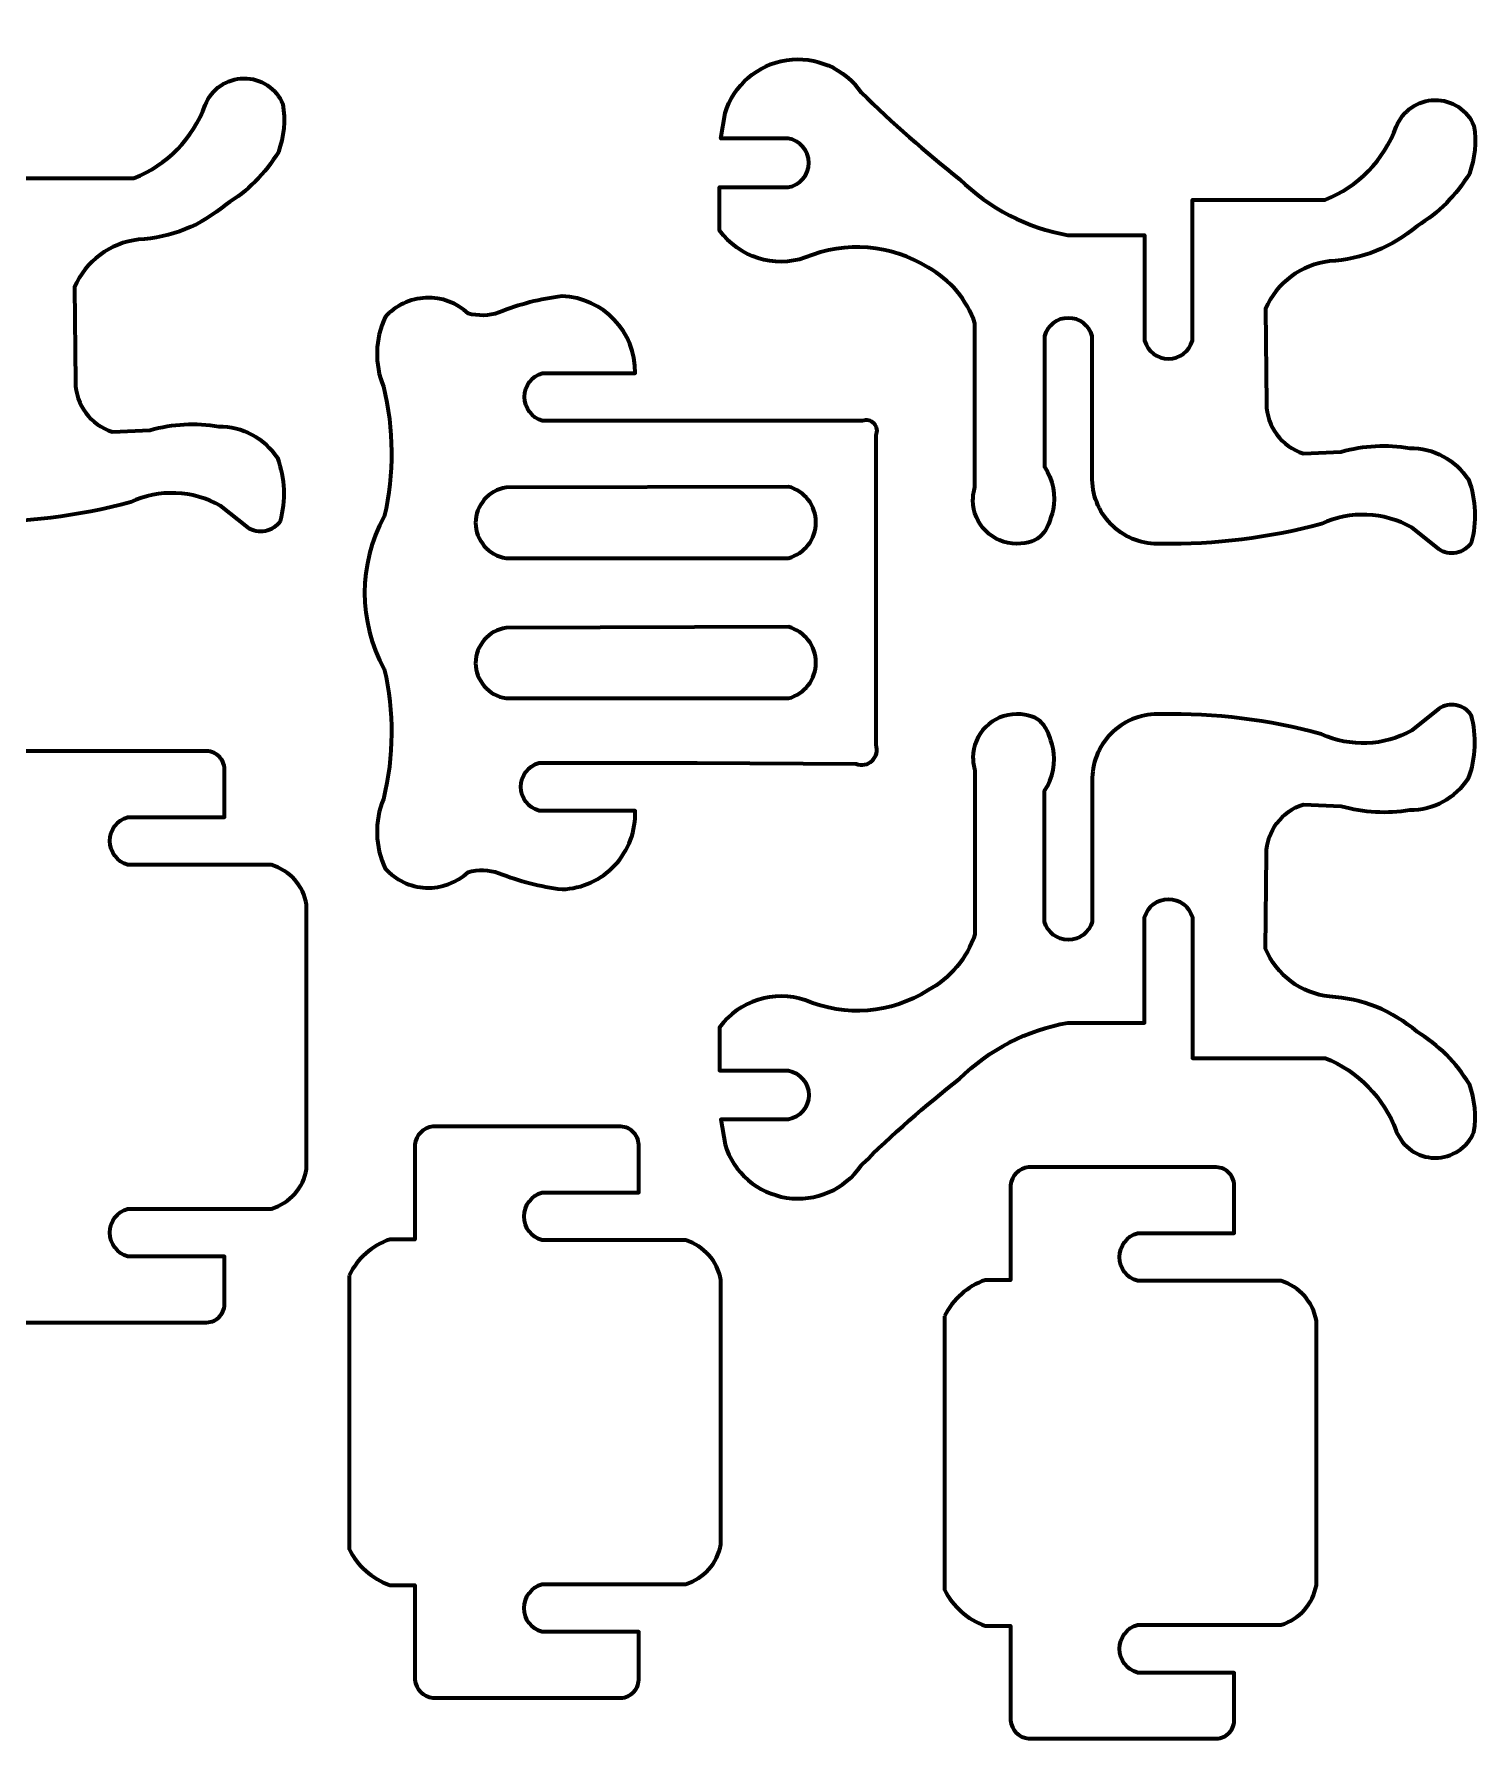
# Model space of a CAD drawing. Header units: centimetres. Extents: x -10.2 to 13.4, y -14.3 to 23.3.
# Drawn here: x -2.23 to 7.48, y 11.54 to 23 of the extents above; entities that cross this region are included whole.
import ezdxf

# ---------------------------------------------------------------- set-up
doc = ezdxf.new("R2010")
doc.units = ezdxf.units.CM
doc.header["$MEASUREMENT"] = 0
doc.layers.add('Laag 1', color=7, linetype='Continuous')

msp = doc.modelspace()

# ---------------------------------------------------------------- linework, layer by layer
at = {"layer": 'Laag 1', "lineweight": 100}
for points, knots in [([(-4.22468, 21.57635), (-4.47229, 21.73246), (-4.78066, 21.7574), (-5.05014, 21.64311), (-5.05014, 21.64311), (-5.26148, 21.57109), (-5.49509, 21.64486), (-5.62674, 21.82519), (-5.62674, 21.82519), (-5.62674, 21.82519), (-5.62674, 22.11653), (-5.62674, 22.11653), (-5.62674, 22.11653), (-5.62674, 22.11653), (-5.16546, 22.11653), (-5.16546, 22.11653), (-5.16546, 22.11653), (-5.08522, 22.12973), (-5.02634, 22.19908), (-5.02634, 22.28041), (-5.02634, 22.28041), (-5.02634, 22.36172), (-5.08522, 22.43108), (-5.16546, 22.44428), (-5.16546, 22.44428), (-5.16546, 22.44428), (-5.61764, 22.44429), (-5.61764, 22.44429), (-5.61764, 22.44429), (-5.61764, 22.44429), (-5.59032, 22.61424), (-5.59032, 22.61424), (-5.59032, 22.61424), (-5.53191, 22.80277), (-5.37092, 22.94134), (-5.1758, 22.97106), (-5.1758, 22.97106), (-4.98068, 23.00079), (-4.78573, 22.91641), (-4.67383, 22.75382), (-4.67383, 22.75382), (-4.46479, 22.54695), (-4.24389, 22.35238), (-4.01225, 22.17115), (-4.01225, 22.17115), (-3.81356, 21.97433), (-3.55941, 21.84302), (-3.28392, 21.79484), (-3.28392, 21.79484), (-3.28392, 21.79484), (-2.768, 21.79485), (-2.768, 21.79485), (-2.768, 21.79485), (-2.768, 21.79485), (-2.768, 21.08472), (-2.768, 21.08472), (-2.768, 21.08472), (-2.74785, 21.01255), (-2.6821, 20.96263), (-2.60717, 20.96263), (-2.60717, 20.96263), (-2.53223, 20.96264), (-2.46648, 21.01254), (-2.44632, 21.08471), (-2.44632, 21.08471), (-2.44632, 21.08471), (-2.44632, 22.03156), (-2.44632, 22.03156), (-2.44632, 22.03156), (-2.44632, 22.03156), (-1.55411, 22.03156), (-1.55411, 22.03156), (-1.55411, 22.03156), (-1.33202, 22.12038), (-1.15785, 22.29895), (-1.07462, 22.52318), (-1.07462, 22.52318), (-1.03328, 22.63053), (-0.9307, 22.70183), (-0.81569, 22.70317), (-0.81569, 22.70317), (-0.70067, 22.70452), (-0.59646, 22.63561), (-0.55264, 22.52925), (-0.55264, 22.52925), (-0.5351, 22.4212), (-0.54555, 22.31044), (-0.58299, 22.20757), (-0.58299, 22.20757), (-0.67056, 22.06383), (-0.79127, 21.94311), (-0.93502, 21.85554), (-0.93502, 21.85554), (-1.09968, 21.71371), (-1.30673, 21.63044), (-1.52376, 21.61883), (-1.52376, 21.61883), (-1.71491, 21.59718), (-1.87958, 21.47425), (-1.95469, 21.29714), (-1.95469, 21.29714), (-1.95469, 21.29714), (-1.94862, 20.65986), (-1.94862, 20.65986), (-1.94862, 20.65986), (-1.94648, 20.50651), (-1.84612, 20.37187), (-1.69978, 20.32602), (-1.69978, 20.32602), (-1.69978, 20.32602), (-1.44485, 20.33818), (-1.44485, 20.33818), (-1.44485, 20.33818), (-1.29472, 20.37991), (-1.13726, 20.38818), (-0.98357, 20.36244), (-0.98357, 20.36244), (-0.82445, 20.36352), (-0.67575, 20.28344), (-0.58906, 20.15001), (-0.58906, 20.15001), (-0.53896, 20.01373), (-0.5326, 19.86522), (-0.57085, 19.72514), (-0.57085, 19.72514), (-0.59419, 19.69054), (-0.63032, 19.66662), (-0.6713, 19.65865), (-0.6713, 19.65865), (-0.71228, 19.65069), (-0.75474, 19.65932), (-0.78935, 19.68266), (-0.78935, 19.68266), (-0.78935, 19.68266), (-0.97144, 19.82833), (-0.97144, 19.82833), (-0.97144, 19.82833), (-1.15792, 19.93408), (-1.38405, 19.94313), (-1.57839, 19.85261), (-1.57839, 19.85261), (-1.93038, 19.75725), (-2.29413, 19.71228), (-2.65876, 19.71908), (-2.65876, 19.71908), (-2.77723, 19.7132), (-2.89305, 19.75543), (-2.97991, 19.8362), (-2.97991, 19.8362), (-3.06678, 19.91699), (-3.11731, 20.02943), (-3.12004, 20.14801), (-3.12004, 20.14801), (-3.12004, 20.14801), (-3.12004, 21.11508), (-3.12004, 21.11508), (-3.12004, 21.11508), (-3.14019, 21.18723), (-3.20595, 21.23714), (-3.28088, 21.23714), (-3.28088, 21.23714), (-3.35581, 21.23716), (-3.42157, 21.18723), (-3.44172, 21.11506), (-3.44172, 21.11506), (-3.44172, 21.11506), (-3.44172, 20.23521), (-3.44172, 20.23521), (-3.44172, 20.23521), (-3.38406, 20.15305), (-3.3644, 20.03731), (-3.38406, 19.94972), (-3.38406, 19.94972), (-3.41744, 19.80103), (-3.46841, 19.71908), (-3.62988, 19.71908), (-3.62988, 19.71908), (-3.79134, 19.71909), (-3.92223, 19.84997), (-3.92223, 20.01143), (-3.92223, 20.01143), (-3.92223, 20.04173), (-3.91763, 20.07094), (-3.90907, 20.09842), (-3.90907, 20.09842), (-3.90907, 20.09842), (-3.90907, 21.20003), (-3.90907, 21.20003), (-3.90907, 21.20003), (-3.963, 21.36082), (-4.07575, 21.49525), (-4.22469, 21.57634)], [0, 0, 0, 0, 0.02040816, 0.02040816, 0.02040816, 0.02040816, 0.04081633, 0.04081633, 0.04081633, 0.04081633, 0.06122449, 0.06122449, 0.06122449, 0.06122449, 0.08163265, 0.08163265, 0.08163265, 0.08163265, 0.10204082, 0.10204082, 0.10204082, 0.10204082, 0.12244898, 0.12244898, 0.12244898, 0.12244898, 0.14285714, 0.14285714, 0.14285714, 0.14285714, 0.16326531, 0.16326531, 0.16326531, 0.16326531, 0.18367347, 0.18367347, 0.18367347, 0.18367347, 0.20408163, 0.20408163, 0.20408163, 0.20408163, 0.2244898, 0.2244898, 0.2244898, 0.2244898, 0.24489796, 0.24489796, 0.24489796, 0.24489796, 0.26530612, 0.26530612, 0.26530612, 0.26530612, 0.28571429, 0.28571429, 0.28571429, 0.28571429, 0.30612245, 0.30612245, 0.30612245, 0.30612245, 0.32653061, 0.32653061, 0.32653061, 0.32653061, 0.34693878, 0.34693878, 0.34693878, 0.34693878, 0.36734694, 0.36734694, 0.36734694, 0.36734694, 0.3877551, 0.3877551, 0.3877551, 0.3877551, 0.40816327, 0.40816327, 0.40816327, 0.40816327, 0.42857143, 0.42857143, 0.42857143, 0.42857143, 0.44897959, 0.44897959, 0.44897959, 0.44897959, 0.46938776, 0.46938776, 0.46938776, 0.46938776, 0.48979592, 0.48979592, 0.48979592, 0.48979592, 0.51020408, 0.51020408, 0.51020408, 0.51020408, 0.53061224, 0.53061224, 0.53061224, 0.53061224, 0.55102041, 0.55102041, 0.55102041, 0.55102041, 0.57142857, 0.57142857, 0.57142857, 0.57142857, 0.59183673, 0.59183673, 0.59183673, 0.59183673, 0.6122449, 0.6122449, 0.6122449, 0.6122449, 0.63265306, 0.63265306, 0.63265306, 0.63265306, 0.65306122, 0.65306122, 0.65306122, 0.65306122, 0.67346939, 0.67346939, 0.67346939, 0.67346939, 0.69387755, 0.69387755, 0.69387755, 0.69387755, 0.71428571, 0.71428571, 0.71428571, 0.71428571, 0.73469388, 0.73469388, 0.73469388, 0.73469388, 0.75510204, 0.75510204, 0.75510204, 0.75510204, 0.7755102, 0.7755102, 0.7755102, 0.7755102, 0.79591837, 0.79591837, 0.79591837, 0.79591837, 0.81632653, 0.81632653, 0.81632653, 0.81632653, 0.83673469, 0.83673469, 0.83673469, 0.83673469, 0.85714286, 0.85714286, 0.85714286, 0.85714286, 0.87755102, 0.87755102, 0.87755102, 0.87755102, 0.89795918, 0.89795918, 0.89795918, 0.89795918, 0.91836735, 0.91836735, 0.91836735, 0.91836735, 0.93877551, 0.93877551, 0.93877551, 0.93877551, 0.95918367, 0.95918367, 0.95918367, 0.95918367, 1, 1, 1, 1]), ([(3.78706, 21.43069), (3.53945, 21.58681), (3.23108, 21.61173), (2.9616, 21.49743), (2.9616, 21.49743), (2.75026, 21.42542), (2.51665, 21.49919), (2.385, 21.67953), (2.385, 21.67953), (2.385, 21.67953), (2.385, 21.97086), (2.385, 21.97086), (2.385, 21.97086), (2.385, 21.97086), (2.84629, 21.97086), (2.84629, 21.97086), (2.84629, 21.97086), (2.92653, 21.98408), (2.9854, 22.05342), (2.9854, 22.13474), (2.9854, 22.13474), (2.9854, 22.21607), (2.92652, 22.28541), (2.84628, 22.29861), (2.84628, 22.29861), (2.84628, 22.29861), (2.39411, 22.29862), (2.39411, 22.29862), (2.39411, 22.29862), (2.39411, 22.29862), (2.42142, 22.46856), (2.42142, 22.46856), (2.42142, 22.46856), (2.47983, 22.6571), (2.64082, 22.79567), (2.83594, 22.82539), (2.83594, 22.82539), (3.03106, 22.85512), (3.22601, 22.77074), (3.33791, 22.60816), (3.33791, 22.60816), (3.54695, 22.40127), (3.76785, 22.20671), (3.99948, 22.02548), (3.99948, 22.02548), (4.19818, 21.82866), (4.45233, 21.69735), (4.72783, 21.64918), (4.72783, 21.64918), (4.72783, 21.64918), (5.24373, 21.64919), (5.24373, 21.64919), (5.24373, 21.64919), (5.24373, 21.64919), (5.24373, 20.93905), (5.24373, 20.93905), (5.24373, 20.93905), (5.26389, 20.86689), (5.32964, 20.81697), (5.40457, 20.81697), (5.40457, 20.81697), (5.47951, 20.81697), (5.54526, 20.86688), (5.56542, 20.93905), (5.56542, 20.93905), (5.56542, 20.93905), (5.56542, 21.88589), (5.56542, 21.88589), (5.56542, 21.88589), (5.56542, 21.88589), (6.45763, 21.88589), (6.45763, 21.88589), (6.45763, 21.88589), (6.67971, 21.97471), (6.85388, 22.15328), (6.93712, 22.37752), (6.93712, 22.37752), (6.97846, 22.48487), (7.08104, 22.55616), (7.19605, 22.5575), (7.19605, 22.5575), (7.31107, 22.55885), (7.41528, 22.48994), (7.4591, 22.38358), (7.4591, 22.38358), (7.47664, 22.27554), (7.46619, 22.16478), (7.42875, 22.0619), (7.42875, 22.0619), (7.34119, 21.91816), (7.22047, 21.79745), (7.07672, 21.70987), (7.07672, 21.70987), (6.91206, 21.56803), (6.70501, 21.48477), (6.48798, 21.47316), (6.48798, 21.47316), (6.29684, 21.45151), (6.13216, 21.32858), (6.05704, 21.15148), (6.05704, 21.15148), (6.05704, 21.15148), (6.06312, 20.51419), (6.06312, 20.51419), (6.06312, 20.51419), (6.06526, 20.36084), (6.16562, 20.2262), (6.31196, 20.18036), (6.31196, 20.18036), (6.31196, 20.18036), (6.56688, 20.1925), (6.56688, 20.1925), (6.56688, 20.1925), (6.71702, 20.23424), (6.87448, 20.24251), (7.02817, 20.21677), (7.02817, 20.21677), (7.18729, 20.21784), (7.33599, 20.13777), (7.42268, 20.00434), (7.42268, 20.00434), (7.47278, 19.86806), (7.47914, 19.71955), (7.44089, 19.57948), (7.44089, 19.57948), (7.41755, 19.54488), (7.38142, 19.52095), (7.34044, 19.51298), (7.34044, 19.51298), (7.29946, 19.50502), (7.257, 19.51364), (7.22239, 19.53699), (7.22239, 19.53699), (7.22239, 19.53699), (7.0403, 19.68268), (7.0403, 19.68268), (7.0403, 19.68268), (6.85382, 19.78843), (6.62769, 19.79745), (6.43335, 19.70694), (6.43335, 19.70694), (6.08137, 19.61158), (5.71761, 19.5666), (5.35298, 19.57341), (5.35298, 19.57341), (5.23451, 19.56753), (5.11869, 19.60977), (5.03182, 19.69054), (5.03182, 19.69054), (4.94496, 19.77132), (4.89443, 19.88376), (4.8917, 20.00235), (4.8917, 20.00235), (4.8917, 20.00235), (4.8917, 20.96941), (4.8917, 20.96941), (4.8917, 20.96941), (4.87155, 21.04158), (4.80579, 21.09147), (4.73086, 21.09147), (4.73086, 21.09147), (4.65593, 21.09149), (4.59017, 21.04156), (4.57002, 20.96939), (4.57002, 20.96939), (4.57002, 20.96939), (4.57002, 20.08953), (4.57002, 20.08953), (4.57002, 20.08953), (4.62768, 20.00738), (4.64734, 19.89164), (4.62768, 19.80405), (4.62768, 19.80405), (4.5943, 19.65535), (4.54333, 19.57341), (4.38186, 19.57341), (4.38186, 19.57341), (4.2204, 19.57342), (4.08951, 19.7043), (4.08951, 19.86577), (4.08951, 19.86577), (4.08951, 19.89606), (4.09411, 19.92527), (4.10267, 19.95275), (4.10267, 19.95275), (4.10267, 19.95275), (4.10268, 21.05438), (4.10268, 21.05438), (4.10268, 21.05438), (4.04875, 21.21515), (3.93599, 21.34958), (3.78705, 21.43068)], [0, 0, 0, 0, 0.02040816, 0.02040816, 0.02040816, 0.02040816, 0.04081633, 0.04081633, 0.04081633, 0.04081633, 0.06122449, 0.06122449, 0.06122449, 0.06122449, 0.08163265, 0.08163265, 0.08163265, 0.08163265, 0.10204082, 0.10204082, 0.10204082, 0.10204082, 0.12244898, 0.12244898, 0.12244898, 0.12244898, 0.14285714, 0.14285714, 0.14285714, 0.14285714, 0.16326531, 0.16326531, 0.16326531, 0.16326531, 0.18367347, 0.18367347, 0.18367347, 0.18367347, 0.20408163, 0.20408163, 0.20408163, 0.20408163, 0.2244898, 0.2244898, 0.2244898, 0.2244898, 0.24489796, 0.24489796, 0.24489796, 0.24489796, 0.26530612, 0.26530612, 0.26530612, 0.26530612, 0.28571429, 0.28571429, 0.28571429, 0.28571429, 0.30612245, 0.30612245, 0.30612245, 0.30612245, 0.32653061, 0.32653061, 0.32653061, 0.32653061, 0.34693878, 0.34693878, 0.34693878, 0.34693878, 0.36734694, 0.36734694, 0.36734694, 0.36734694, 0.3877551, 0.3877551, 0.3877551, 0.3877551, 0.40816327, 0.40816327, 0.40816327, 0.40816327, 0.42857143, 0.42857143, 0.42857143, 0.42857143, 0.44897959, 0.44897959, 0.44897959, 0.44897959, 0.46938776, 0.46938776, 0.46938776, 0.46938776, 0.48979592, 0.48979592, 0.48979592, 0.48979592, 0.51020408, 0.51020408, 0.51020408, 0.51020408, 0.53061224, 0.53061224, 0.53061224, 0.53061224, 0.55102041, 0.55102041, 0.55102041, 0.55102041, 0.57142857, 0.57142857, 0.57142857, 0.57142857, 0.59183673, 0.59183673, 0.59183673, 0.59183673, 0.6122449, 0.6122449, 0.6122449, 0.6122449, 0.63265306, 0.63265306, 0.63265306, 0.63265306, 0.65306122, 0.65306122, 0.65306122, 0.65306122, 0.67346939, 0.67346939, 0.67346939, 0.67346939, 0.69387755, 0.69387755, 0.69387755, 0.69387755, 0.71428571, 0.71428571, 0.71428571, 0.71428571, 0.73469388, 0.73469388, 0.73469388, 0.73469388, 0.75510204, 0.75510204, 0.75510204, 0.75510204, 0.7755102, 0.7755102, 0.7755102, 0.7755102, 0.79591837, 0.79591837, 0.79591837, 0.79591837, 0.81632653, 0.81632653, 0.81632653, 0.81632653, 0.83673469, 0.83673469, 0.83673469, 0.83673469, 0.85714286, 0.85714286, 0.85714286, 0.85714286, 0.87755102, 0.87755102, 0.87755102, 0.87755102, 0.89795918, 0.89795918, 0.89795918, 0.89795918, 0.91836735, 0.91836735, 0.91836735, 0.91836735, 0.93877551, 0.93877551, 0.93877551, 0.93877551, 0.95918367, 0.95918367, 0.95918367, 0.95918367, 1, 1, 1, 1]), ([(1.7165, 20.39979), (1.7165, 20.39979), (3.34616, 20.39979), (3.34616, 20.39979), (3.34616, 20.39979), (3.37348, 20.41061), (3.40462, 20.40362), (3.42471, 20.3822), (3.42471, 20.3822), (3.4448, 20.36078), (3.44975, 20.32924), (3.4372, 20.30268), (3.4372, 20.30268), (3.4372, 20.30268), (3.43721, 18.22085), (3.43721, 18.22085), (3.43721, 18.22085), (3.45014, 18.18332), (3.44002, 18.14169), (3.41131, 18.11429), (3.41131, 18.11429), (3.38261, 18.08688), (3.34055, 18.07872), (3.30367, 18.09338), (3.30367, 18.09338), (3.30367, 18.09338), (2.23241, 18.09946), (2.23241, 18.09946), (2.23241, 18.09946), (2.23241, 18.09946), (1.17025, 18.09946), (1.17025, 18.09946), (1.17025, 18.09946), (1.09807, 18.0793), (1.04816, 18.01354), (1.04816, 17.93861), (1.04816, 17.93861), (1.04816, 17.86368), (1.09807, 17.79792), (1.17024, 17.77777), (1.17024, 17.77777), (1.17024, 17.77777), (1.81724, 17.77778), (1.81724, 17.77778), (1.81724, 17.77778), (1.82227, 17.6424), (1.77317, 17.5106), (1.6808, 17.41151), (1.6808, 17.41151), (1.58843, 17.31242), (1.4604, 17.2542), (1.32501, 17.24972), (1.32501, 17.24972), (1.17916, 17.267), (1.03626, 17.30374), (0.90015, 17.35897), (0.90015, 17.35897), (0.83358, 17.38191), (0.7616, 17.38402), (0.69379, 17.36504), (0.69379, 17.36504), (0.61698, 17.29325), (0.51453, 17.25538), (0.40949, 17.25994), (0.40949, 17.25994), (0.30446, 17.26452), (0.20568, 17.31113), (0.13539, 17.38932), (0.13539, 17.38932), (0.06699, 17.53676), (0.06259, 17.70589), (0.12325, 17.85667), (0.12325, 17.85667), (0.19432, 18.14344), (0.1964, 18.44295), (0.12932, 18.73068), (0.12932, 18.73068), (-0.04693, 19.04988), (-0.04694, 19.43722), (0.12932, 19.75643), (0.12932, 19.75643), (0.1964, 20.04415), (0.19431, 20.34367), (0.12325, 20.63043), (0.12325, 20.63043), (0.0626, 20.78121), (0.06698, 20.95036), (0.13539, 21.09778), (0.13539, 21.09778), (0.20568, 21.17598), (0.30446, 21.22259), (0.40949, 21.22716), (0.40949, 21.22716), (0.51453, 21.23174), (0.61698, 21.19385), (0.69379, 21.12206), (0.69379, 21.12206), (0.7616, 21.10309), (0.83358, 21.1052), (0.90015, 21.12813), (0.90015, 21.12813), (1.03626, 21.18336), (1.17915, 21.2201), (1.32501, 21.23738), (1.32501, 21.23738), (1.60228, 21.22821), (1.82122, 20.99886), (1.81755, 20.72147), (1.81755, 20.72147), (1.81755, 20.72147), (1.19452, 20.72148), (1.19452, 20.72148), (1.19452, 20.72148), (1.12235, 20.70134), (1.07244, 20.63556), (1.07244, 20.56063), (1.07244, 20.56063), (1.07244, 20.48572), (1.12235, 20.41994), (1.19452, 20.39979), (1.19452, 20.39979), (1.19452, 20.39979), (1.7165, 20.39979), (1.7165, 20.39979)], [0, 0, 0, 0, 0.03125, 0.03125, 0.03125, 0.03125, 0.0625, 0.0625, 0.0625, 0.0625, 0.09375, 0.09375, 0.09375, 0.09375, 0.125, 0.125, 0.125, 0.125, 0.15625, 0.15625, 0.15625, 0.15625, 0.1875, 0.1875, 0.1875, 0.1875, 0.21875, 0.21875, 0.21875, 0.21875, 0.25, 0.25, 0.25, 0.25, 0.28125, 0.28125, 0.28125, 0.28125, 0.3125, 0.3125, 0.3125, 0.3125, 0.34375, 0.34375, 0.34375, 0.34375, 0.375, 0.375, 0.375, 0.375, 0.40625, 0.40625, 0.40625, 0.40625, 0.4375, 0.4375, 0.4375, 0.4375, 0.46875, 0.46875, 0.46875, 0.46875, 0.5, 0.5, 0.5, 0.5, 0.53125, 0.53125, 0.53125, 0.53125, 0.5625, 0.5625, 0.5625, 0.5625, 0.59375, 0.59375, 0.59375, 0.59375, 0.625, 0.625, 0.625, 0.625, 0.65625, 0.65625, 0.65625, 0.65625, 0.6875, 0.6875, 0.6875, 0.6875, 0.71875, 0.71875, 0.71875, 0.71875, 0.75, 0.75, 0.75, 0.75, 0.78125, 0.78125, 0.78125, 0.78125, 0.8125, 0.8125, 0.8125, 0.8125, 0.84375, 0.84375, 0.84375, 0.84375, 0.875, 0.875, 0.875, 0.875, 0.90625, 0.90625, 0.90625, 0.90625, 0.9375, 0.9375, 0.9375, 0.9375, 1, 1, 1, 1]), ([(0.94871, 19.47724), (0.83121, 19.49442), (0.7441, 19.59519), (0.7441, 19.71393), (0.7441, 19.71393), (0.7441, 19.8327), (0.83121, 19.93346), (0.94871, 19.95065), (0.94871, 19.95065), (0.94871, 19.95065), (2.84846, 19.95672), (2.84846, 19.95672), (2.84846, 19.95672), (2.95733, 19.92803), (3.0332, 19.82956), (3.0332, 19.71697), (3.0332, 19.71697), (3.0332, 19.60439), (2.95733, 19.50593), (2.84846, 19.47723), (2.84846, 19.47723), (2.84846, 19.47723), (0.94871, 19.47724), (0.94871, 19.47724)], [0, 0, 0, 0, 0.14285714, 0.14285714, 0.14285714, 0.14285714, 0.28571429, 0.28571429, 0.28571429, 0.28571429, 0.42857143, 0.42857143, 0.42857143, 0.42857143, 0.57142857, 0.57142857, 0.57142857, 0.57142857, 0.71428571, 0.71428571, 0.71428571, 0.71428571, 1, 1, 1, 1]), ([(0.94871, 18.53418), (0.83121, 18.55137), (0.7441, 18.65213), (0.7441, 18.77088), (0.7441, 18.77088), (0.7441, 18.88964), (0.83121, 18.99041), (0.94871, 19.00759), (0.94871, 19.00759), (0.94871, 19.00759), (2.84846, 19.01367), (2.84846, 19.01367), (2.84846, 19.01367), (2.95733, 18.98497), (3.0332, 18.8865), (3.0332, 18.77391), (3.0332, 18.77391), (3.0332, 18.66132), (2.95733, 18.56287), (2.84846, 18.53416), (2.84846, 18.53416), (2.84846, 18.53416), (0.94871, 18.53418), (0.94871, 18.53418)], [0, 0, 0, 0, 0.14285714, 0.14285714, 0.14285714, 0.14285714, 0.28571429, 0.28571429, 0.28571429, 0.28571429, 0.42857143, 0.42857143, 0.42857143, 0.42857143, 0.57142857, 0.57142857, 0.57142857, 0.57142857, 0.71428571, 0.71428571, 0.71428571, 0.71428571, 1, 1, 1, 1]), ([(3.78706, 16.56995), (3.53945, 16.41384), (3.23108, 16.38888), (2.9616, 16.50317), (2.9616, 16.50317), (2.75026, 16.57521), (2.51665, 16.50142), (2.385, 16.32109), (2.385, 16.32109), (2.385, 16.32109), (2.385, 16.02976), (2.385, 16.02976), (2.385, 16.02976), (2.385, 16.02976), (2.84629, 16.02976), (2.84629, 16.02976), (2.84629, 16.02976), (2.92653, 16.01657), (2.9854, 15.94719), (2.9854, 15.86587), (2.9854, 15.86587), (2.9854, 15.78457), (2.92652, 15.7152), (2.84628, 15.702), (2.84628, 15.702), (2.84628, 15.702), (2.39411, 15.702), (2.39411, 15.702), (2.39411, 15.702), (2.39411, 15.702), (2.42142, 15.53206), (2.42142, 15.53206), (2.42142, 15.53206), (2.47983, 15.34352), (2.64082, 15.20494), (2.83594, 15.17522), (2.83594, 15.17522), (3.03106, 15.1455), (3.22601, 15.22986), (3.33791, 15.39245), (3.33791, 15.39245), (3.54695, 15.59935), (3.76785, 15.7939), (3.99948, 15.97513), (3.99948, 15.97513), (4.19818, 16.17196), (4.45233, 16.30326), (4.72783, 16.35143), (4.72783, 16.35143), (4.72783, 16.35143), (5.24373, 16.35145), (5.24373, 16.35145), (5.24373, 16.35145), (5.24373, 16.35145), (5.24373, 17.06158), (5.24373, 17.06158), (5.24373, 17.06158), (5.26389, 17.13375), (5.32964, 17.18365), (5.40457, 17.18365), (5.40457, 17.18365), (5.47951, 17.18366), (5.54526, 17.13373), (5.56542, 17.06156), (5.56542, 17.06156), (5.56542, 17.06156), (5.56542, 16.11473), (5.56542, 16.11473), (5.56542, 16.11473), (5.56542, 16.11473), (6.45763, 16.11473), (6.45763, 16.11473), (6.45763, 16.11473), (6.67971, 16.02591), (6.85388, 15.84733), (6.93712, 15.62309), (6.93712, 15.62309), (6.97846, 15.51577), (7.08104, 15.44445), (7.19605, 15.44311), (7.19605, 15.44311), (7.31107, 15.44177), (7.41528, 15.51067), (7.4591, 15.61702), (7.4591, 15.61702), (7.47664, 15.7251), (7.46619, 15.83583), (7.42875, 15.93871), (7.42875, 15.93871), (7.34119, 16.08247), (7.22047, 16.20316), (7.07672, 16.29074), (7.07672, 16.29074), (6.91206, 16.43259), (6.70501, 16.51584), (6.48798, 16.52745), (6.48798, 16.52745), (6.29684, 16.54911), (6.13216, 16.67203), (6.05704, 16.84913), (6.05704, 16.84913), (6.05704, 16.84913), (6.06312, 17.48643), (6.06312, 17.48643), (6.06312, 17.48643), (6.06526, 17.63978), (6.16562, 17.77441), (6.31196, 17.82025), (6.31196, 17.82025), (6.31196, 17.82025), (6.56688, 17.80812), (6.56688, 17.80812), (6.56688, 17.80812), (6.71702, 17.76639), (6.87448, 17.75809), (7.02817, 17.78383), (7.02817, 17.78383), (7.18729, 17.78278), (7.33599, 17.86284), (7.42268, 17.99627), (7.42268, 17.99627), (7.47278, 18.13256), (7.47914, 18.28106), (7.44089, 18.42113), (7.44089, 18.42113), (7.41755, 18.45576), (7.38142, 18.47966), (7.34044, 18.48763), (7.34044, 18.48763), (7.29946, 18.49561), (7.257, 18.48696), (7.22239, 18.46362), (7.22239, 18.46362), (7.22239, 18.46362), (7.0403, 18.31796), (7.0403, 18.31796), (7.0403, 18.31796), (6.85382, 18.2122), (6.62769, 18.20315), (6.43335, 18.29367), (6.43335, 18.29367), (6.08137, 18.38904), (5.71761, 18.434), (5.35298, 18.4272), (5.35298, 18.4272), (5.23451, 18.4331), (5.11869, 18.39085), (5.03182, 18.31007), (5.03182, 18.31007), (4.94496, 18.2293), (4.89443, 18.11685), (4.8917, 17.99826), (4.8917, 17.99826), (4.8917, 17.99826), (4.8917, 17.03122), (4.8917, 17.03122), (4.8917, 17.03122), (4.87155, 16.95906), (4.80579, 16.90913), (4.73086, 16.90913), (4.73086, 16.90913), (4.65593, 16.90914), (4.59017, 16.95905), (4.57002, 17.03122), (4.57002, 17.03122), (4.57002, 17.03122), (4.57002, 17.91109), (4.57002, 17.91109), (4.57002, 17.91109), (4.62768, 17.99324), (4.64734, 18.10897), (4.62768, 18.19656), (4.62768, 18.19656), (4.5943, 18.34527), (4.54333, 18.4272), (4.38186, 18.4272), (4.38186, 18.4272), (4.2204, 18.4272), (4.08951, 18.29631), (4.08951, 18.13485), (4.08951, 18.13485), (4.08951, 18.10456), (4.09411, 18.07534), (4.10267, 18.04786), (4.10267, 18.04786), (4.10267, 18.04786), (4.10268, 16.94625), (4.10268, 16.94625), (4.10268, 16.94625), (4.04875, 16.78547), (3.93599, 16.65103), (3.78705, 16.56994)], [0, 0, 0, 0, 0.02040816, 0.02040816, 0.02040816, 0.02040816, 0.04081633, 0.04081633, 0.04081633, 0.04081633, 0.06122449, 0.06122449, 0.06122449, 0.06122449, 0.08163265, 0.08163265, 0.08163265, 0.08163265, 0.10204082, 0.10204082, 0.10204082, 0.10204082, 0.12244898, 0.12244898, 0.12244898, 0.12244898, 0.14285714, 0.14285714, 0.14285714, 0.14285714, 0.16326531, 0.16326531, 0.16326531, 0.16326531, 0.18367347, 0.18367347, 0.18367347, 0.18367347, 0.20408163, 0.20408163, 0.20408163, 0.20408163, 0.2244898, 0.2244898, 0.2244898, 0.2244898, 0.24489796, 0.24489796, 0.24489796, 0.24489796, 0.26530612, 0.26530612, 0.26530612, 0.26530612, 0.28571429, 0.28571429, 0.28571429, 0.28571429, 0.30612245, 0.30612245, 0.30612245, 0.30612245, 0.32653061, 0.32653061, 0.32653061, 0.32653061, 0.34693878, 0.34693878, 0.34693878, 0.34693878, 0.36734694, 0.36734694, 0.36734694, 0.36734694, 0.3877551, 0.3877551, 0.3877551, 0.3877551, 0.40816327, 0.40816327, 0.40816327, 0.40816327, 0.42857143, 0.42857143, 0.42857143, 0.42857143, 0.44897959, 0.44897959, 0.44897959, 0.44897959, 0.46938776, 0.46938776, 0.46938776, 0.46938776, 0.48979592, 0.48979592, 0.48979592, 0.48979592, 0.51020408, 0.51020408, 0.51020408, 0.51020408, 0.53061224, 0.53061224, 0.53061224, 0.53061224, 0.55102041, 0.55102041, 0.55102041, 0.55102041, 0.57142857, 0.57142857, 0.57142857, 0.57142857, 0.59183673, 0.59183673, 0.59183673, 0.59183673, 0.6122449, 0.6122449, 0.6122449, 0.6122449, 0.63265306, 0.63265306, 0.63265306, 0.63265306, 0.65306122, 0.65306122, 0.65306122, 0.65306122, 0.67346939, 0.67346939, 0.67346939, 0.67346939, 0.69387755, 0.69387755, 0.69387755, 0.69387755, 0.71428571, 0.71428571, 0.71428571, 0.71428571, 0.73469388, 0.73469388, 0.73469388, 0.73469388, 0.75510204, 0.75510204, 0.75510204, 0.75510204, 0.7755102, 0.7755102, 0.7755102, 0.7755102, 0.79591837, 0.79591837, 0.79591837, 0.79591837, 0.81632653, 0.81632653, 0.81632653, 0.81632653, 0.83673469, 0.83673469, 0.83673469, 0.83673469, 0.85714286, 0.85714286, 0.85714286, 0.85714286, 0.87755102, 0.87755102, 0.87755102, 0.87755102, 0.89795918, 0.89795918, 0.89795918, 0.89795918, 0.91836735, 0.91836735, 0.91836735, 0.91836735, 0.93877551, 0.93877551, 0.93877551, 0.93877551, 0.95918367, 0.95918367, 0.95918367, 0.95918367, 1, 1, 1, 1]), ([(-2.89328, 17.17689), (-2.83763, 17.29053), (-2.73954, 17.37772), (-2.62016, 17.41967), (-2.62016, 17.41967), (-2.62016, 17.41967), (-2.45021, 17.41968), (-2.45021, 17.41968), (-2.45021, 17.41968), (-2.45021, 17.41968), (-2.45021, 18.05698), (-2.45021, 18.05698), (-2.45021, 18.05698), (-2.44381, 18.12117), (-2.39303, 18.17195), (-2.32882, 18.17835), (-2.32882, 18.17835), (-2.32882, 18.17835), (-1.0785, 18.17836), (-1.0785, 18.17836), (-1.0785, 18.17836), (-1.04452, 18.18072), (-1.01104, 18.16909), (-0.98583, 18.14617), (-0.98583, 18.14617), (-0.96061, 18.12326), (-0.94586, 18.09102), (-0.94498, 18.05696), (-0.94498, 18.05696), (-0.94498, 18.05696), (-0.94497, 17.73529), (-0.94497, 17.73529), (-0.94497, 17.73529), (-0.94497, 17.73529), (-1.59441, 17.73529), (-1.59441, 17.73529), (-1.59441, 17.73529), (-1.66658, 17.71513), (-1.71649, 17.64937), (-1.71649, 17.57444), (-1.71649, 17.57444), (-1.71649, 17.49951), (-1.66658, 17.43375), (-1.59441, 17.4136), (-1.59441, 17.4136), (-1.59441, 17.4136), (-0.62862, 17.41361), (-0.62862, 17.41361), (-0.62862, 17.41361), (-0.50611, 17.37586), (-0.41502, 17.27276), (-0.39265, 17.14654), (-0.39265, 17.14654), (-0.39265, 17.14654), (-0.39265, 15.36819), (-0.39265, 15.36819), (-0.39265, 15.36819), (-0.41502, 15.24196), (-0.50612, 15.13886), (-0.62862, 15.10111), (-0.62862, 15.10111), (-0.62862, 15.10111), (-1.59441, 15.10111), (-1.59441, 15.10111), (-1.59441, 15.10111), (-1.66658, 15.08097), (-1.71649, 15.01521), (-1.71649, 14.94028), (-1.71649, 14.94028), (-1.71649, 14.86535), (-1.66658, 14.79959), (-1.59441, 14.77943), (-1.59441, 14.77943), (-1.59441, 14.77943), (-0.94497, 14.77945), (-0.94497, 14.77945), (-0.94497, 14.77945), (-0.94497, 14.77945), (-0.94497, 14.45776), (-0.94497, 14.45776), (-0.94497, 14.45776), (-0.94586, 14.42369), (-0.96061, 14.39147), (-0.98583, 14.36855), (-0.98583, 14.36855), (-1.01103, 14.34564), (-1.04452, 14.334), (-1.07851, 14.33636), (-1.07851, 14.33636), (-1.07851, 14.33636), (-2.32882, 14.33638), (-2.32882, 14.33638), (-2.32882, 14.33638), (-2.39303, 14.34276), (-2.44381, 14.39354), (-2.45021, 14.45775), (-2.45021, 14.45775), (-2.45021, 14.45775), (-2.45021, 15.09506), (-2.45021, 15.09506), (-2.45021, 15.09506), (-2.45021, 15.09506), (-2.62016, 15.09506), (-2.62016, 15.09506), (-2.62016, 15.09506), (-2.73953, 15.13701), (-2.83763, 15.22419), (-2.89329, 15.33783), (-2.89329, 15.33783), (-2.89329, 15.33783), (-2.89328, 17.17689), (-2.89328, 17.17689)], [0, 0, 0, 0, 0.03448276, 0.03448276, 0.03448276, 0.03448276, 0.06896552, 0.06896552, 0.06896552, 0.06896552, 0.10344828, 0.10344828, 0.10344828, 0.10344828, 0.13793103, 0.13793103, 0.13793103, 0.13793103, 0.17241379, 0.17241379, 0.17241379, 0.17241379, 0.20689655, 0.20689655, 0.20689655, 0.20689655, 0.24137931, 0.24137931, 0.24137931, 0.24137931, 0.27586207, 0.27586207, 0.27586207, 0.27586207, 0.31034483, 0.31034483, 0.31034483, 0.31034483, 0.34482759, 0.34482759, 0.34482759, 0.34482759, 0.37931034, 0.37931034, 0.37931034, 0.37931034, 0.4137931, 0.4137931, 0.4137931, 0.4137931, 0.44827586, 0.44827586, 0.44827586, 0.44827586, 0.48275862, 0.48275862, 0.48275862, 0.48275862, 0.51724138, 0.51724138, 0.51724138, 0.51724138, 0.55172414, 0.55172414, 0.55172414, 0.55172414, 0.5862069, 0.5862069, 0.5862069, 0.5862069, 0.62068966, 0.62068966, 0.62068966, 0.62068966, 0.65517241, 0.65517241, 0.65517241, 0.65517241, 0.68965517, 0.68965517, 0.68965517, 0.68965517, 0.72413793, 0.72413793, 0.72413793, 0.72413793, 0.75862069, 0.75862069, 0.75862069, 0.75862069, 0.79310345, 0.79310345, 0.79310345, 0.79310345, 0.82758621, 0.82758621, 0.82758621, 0.82758621, 0.86206897, 0.86206897, 0.86206897, 0.86206897, 0.89655172, 0.89655172, 0.89655172, 0.89655172, 0.93103448, 0.93103448, 0.93103448, 0.93103448, 1, 1, 1, 1]), ([(-0.10738, 14.65229), (-0.05173, 14.76591), (0.04636, 14.8531), (0.16574, 14.89505), (0.16574, 14.89505), (0.16574, 14.89505), (0.33569, 14.89506), (0.33569, 14.89506), (0.33569, 14.89506), (0.33569, 14.89506), (0.33569, 15.53236), (0.33569, 15.53236), (0.33569, 15.53236), (0.34209, 15.59655), (0.39287, 15.64734), (0.45708, 15.65373), (0.45708, 15.65373), (0.45708, 15.65373), (1.7074, 15.65374), (1.7074, 15.65374), (1.7074, 15.65374), (1.74139, 15.6561), (1.77486, 15.64447), (1.80007, 15.62155), (1.80007, 15.62155), (1.82529, 15.59864), (1.84004, 15.56641), (1.84092, 15.53235), (1.84092, 15.53235), (1.84092, 15.53235), (1.84092, 15.21067), (1.84092, 15.21067), (1.84092, 15.21067), (1.84092, 15.21067), (1.19149, 15.21067), (1.19149, 15.21067), (1.19149, 15.21067), (1.11932, 15.19051), (1.06941, 15.12475), (1.06941, 15.04982), (1.06941, 15.04982), (1.06941, 14.97491), (1.11932, 14.90914), (1.19149, 14.88898), (1.19149, 14.88898), (1.19149, 14.88898), (2.15728, 14.88898), (2.15728, 14.88898), (2.15728, 14.88898), (2.27979, 14.85126), (2.37088, 14.74814), (2.39325, 14.62192), (2.39325, 14.62192), (2.39325, 14.62192), (2.39326, 12.84357), (2.39326, 12.84357), (2.39326, 12.84357), (2.37088, 12.71734), (2.27978, 12.61424), (2.15728, 12.5765), (2.15728, 12.5765), (2.15728, 12.5765), (1.19149, 12.57651), (1.19149, 12.57651), (1.19149, 12.57651), (1.11932, 12.55635), (1.06941, 12.49059), (1.06941, 12.41566), (1.06941, 12.41566), (1.06941, 12.34073), (1.11932, 12.27497), (1.19149, 12.25482), (1.19149, 12.25482), (1.19149, 12.25482), (1.84092, 12.25483), (1.84092, 12.25483), (1.84092, 12.25483), (1.84092, 12.25483), (1.84092, 11.93314), (1.84092, 11.93314), (1.84092, 11.93314), (1.84005, 11.89909), (1.82529, 11.86685), (1.80007, 11.84393), (1.80007, 11.84393), (1.77486, 11.82102), (1.74138, 11.80939), (1.70739, 11.81174), (1.70739, 11.81174), (1.70739, 11.81174), (0.45708, 11.81175), (0.45708, 11.81175), (0.45708, 11.81175), (0.39288, 11.81814), (0.34209, 11.86893), (0.33569, 11.93314), (0.33569, 11.93314), (0.33569, 11.93314), (0.33569, 12.57044), (0.33569, 12.57044), (0.33569, 12.57044), (0.33569, 12.57044), (0.16574, 12.57044), (0.16574, 12.57044), (0.16574, 12.57044), (0.04636, 12.61239), (-0.05173, 12.69958), (-0.10739, 12.81321), (-0.10739, 12.81321), (-0.10739, 12.81321), (-0.10738, 14.65229), (-0.10738, 14.65229)], [0, 0, 0, 0, 0.03448276, 0.03448276, 0.03448276, 0.03448276, 0.06896552, 0.06896552, 0.06896552, 0.06896552, 0.10344828, 0.10344828, 0.10344828, 0.10344828, 0.13793103, 0.13793103, 0.13793103, 0.13793103, 0.17241379, 0.17241379, 0.17241379, 0.17241379, 0.20689655, 0.20689655, 0.20689655, 0.20689655, 0.24137931, 0.24137931, 0.24137931, 0.24137931, 0.27586207, 0.27586207, 0.27586207, 0.27586207, 0.31034483, 0.31034483, 0.31034483, 0.31034483, 0.34482759, 0.34482759, 0.34482759, 0.34482759, 0.37931034, 0.37931034, 0.37931034, 0.37931034, 0.4137931, 0.4137931, 0.4137931, 0.4137931, 0.44827586, 0.44827586, 0.44827586, 0.44827586, 0.48275862, 0.48275862, 0.48275862, 0.48275862, 0.51724138, 0.51724138, 0.51724138, 0.51724138, 0.55172414, 0.55172414, 0.55172414, 0.55172414, 0.5862069, 0.5862069, 0.5862069, 0.5862069, 0.62068966, 0.62068966, 0.62068966, 0.62068966, 0.65517241, 0.65517241, 0.65517241, 0.65517241, 0.68965517, 0.68965517, 0.68965517, 0.68965517, 0.72413793, 0.72413793, 0.72413793, 0.72413793, 0.75862069, 0.75862069, 0.75862069, 0.75862069, 0.79310345, 0.79310345, 0.79310345, 0.79310345, 0.82758621, 0.82758621, 0.82758621, 0.82758621, 0.86206897, 0.86206897, 0.86206897, 0.86206897, 0.89655172, 0.89655172, 0.89655172, 0.89655172, 0.93103448, 0.93103448, 0.93103448, 0.93103448, 1, 1, 1, 1]), ([(3.89848, 14.37856), (3.95414, 14.49219), (4.05224, 14.57938), (4.17161, 14.62133), (4.17161, 14.62133), (4.17161, 14.62133), (4.34156, 14.62133), (4.34156, 14.62133), (4.34156, 14.62133), (4.34156, 14.62133), (4.34156, 15.25863), (4.34156, 15.25863), (4.34156, 15.25863), (4.34796, 15.32285), (4.39874, 15.37362), (4.46295, 15.38002), (4.46295, 15.38002), (4.46295, 15.38002), (5.71326, 15.38002), (5.71326, 15.38002), (5.71326, 15.38002), (5.74726, 15.38238), (5.78073, 15.37075), (5.80594, 15.34783), (5.80594, 15.34783), (5.83117, 15.32491), (5.84591, 15.29269), (5.84679, 15.25863), (5.84679, 15.25863), (5.84679, 15.25863), (5.84679, 14.93695), (5.84679, 14.93695), (5.84679, 14.93695), (5.84679, 14.93695), (5.19736, 14.93695), (5.19736, 14.93695), (5.19736, 14.93695), (5.12519, 14.9168), (5.07527, 14.85104), (5.07527, 14.77611), (5.07527, 14.77611), (5.07527, 14.70118), (5.12519, 14.63541), (5.19735, 14.61526), (5.19735, 14.61526), (5.19735, 14.61526), (6.16315, 14.61526), (6.16315, 14.61526), (6.16315, 14.61526), (6.28566, 14.57754), (6.37675, 14.47442), (6.39912, 14.3482), (6.39912, 14.3482), (6.39912, 14.3482), (6.39912, 12.56984), (6.39912, 12.56984), (6.39912, 12.56984), (6.37675, 12.44362), (6.28565, 12.34052), (6.16315, 12.30278), (6.16315, 12.30278), (6.16315, 12.30278), (5.19736, 12.30279), (5.19736, 12.30279), (5.19736, 12.30279), (5.12519, 12.28265), (5.07527, 12.21687), (5.07527, 12.14194), (5.07527, 12.14194), (5.07527, 12.06702), (5.12519, 12.00125), (5.19735, 11.9811), (5.19735, 11.9811), (5.19735, 11.9811), (5.84679, 11.9811), (5.84679, 11.9811), (5.84679, 11.9811), (5.84679, 11.9811), (5.84679, 11.65941), (5.84679, 11.65941), (5.84679, 11.65941), (5.84592, 11.62536), (5.83116, 11.59313), (5.80594, 11.57021), (5.80594, 11.57021), (5.78074, 11.5473), (5.74725, 11.53566), (5.71326, 11.53802), (5.71326, 11.53802), (5.71326, 11.53802), (4.46295, 11.53803), (4.46295, 11.53803), (4.46295, 11.53803), (4.39874, 11.54444), (4.34796, 11.59521), (4.34156, 11.65941), (4.34156, 11.65941), (4.34156, 11.65941), (4.34156, 12.29672), (4.34156, 12.29672), (4.34156, 12.29672), (4.34156, 12.29672), (4.17161, 12.29672), (4.17161, 12.29672), (4.17161, 12.29672), (4.05224, 12.33867), (3.95414, 12.42586), (3.89848, 12.53949), (3.89848, 12.53949), (3.89848, 12.53949), (3.89848, 14.37856), (3.89848, 14.37856)], [0, 0, 0, 0, 0.03448276, 0.03448276, 0.03448276, 0.03448276, 0.06896552, 0.06896552, 0.06896552, 0.06896552, 0.10344828, 0.10344828, 0.10344828, 0.10344828, 0.13793103, 0.13793103, 0.13793103, 0.13793103, 0.17241379, 0.17241379, 0.17241379, 0.17241379, 0.20689655, 0.20689655, 0.20689655, 0.20689655, 0.24137931, 0.24137931, 0.24137931, 0.24137931, 0.27586207, 0.27586207, 0.27586207, 0.27586207, 0.31034483, 0.31034483, 0.31034483, 0.31034483, 0.34482759, 0.34482759, 0.34482759, 0.34482759, 0.37931034, 0.37931034, 0.37931034, 0.37931034, 0.4137931, 0.4137931, 0.4137931, 0.4137931, 0.44827586, 0.44827586, 0.44827586, 0.44827586, 0.48275862, 0.48275862, 0.48275862, 0.48275862, 0.51724138, 0.51724138, 0.51724138, 0.51724138, 0.55172414, 0.55172414, 0.55172414, 0.55172414, 0.5862069, 0.5862069, 0.5862069, 0.5862069, 0.62068966, 0.62068966, 0.62068966, 0.62068966, 0.65517241, 0.65517241, 0.65517241, 0.65517241, 0.68965517, 0.68965517, 0.68965517, 0.68965517, 0.72413793, 0.72413793, 0.72413793, 0.72413793, 0.75862069, 0.75862069, 0.75862069, 0.75862069, 0.79310345, 0.79310345, 0.79310345, 0.79310345, 0.82758621, 0.82758621, 0.82758621, 0.82758621, 0.86206897, 0.86206897, 0.86206897, 0.86206897, 0.89655172, 0.89655172, 0.89655172, 0.89655172, 0.93103448, 0.93103448, 0.93103448, 0.93103448, 1, 1, 1, 1])]:
    msp.add_open_spline(points, degree=3, knots=knots, dxfattribs=at)

doc.saveas('drawing.dxf')
